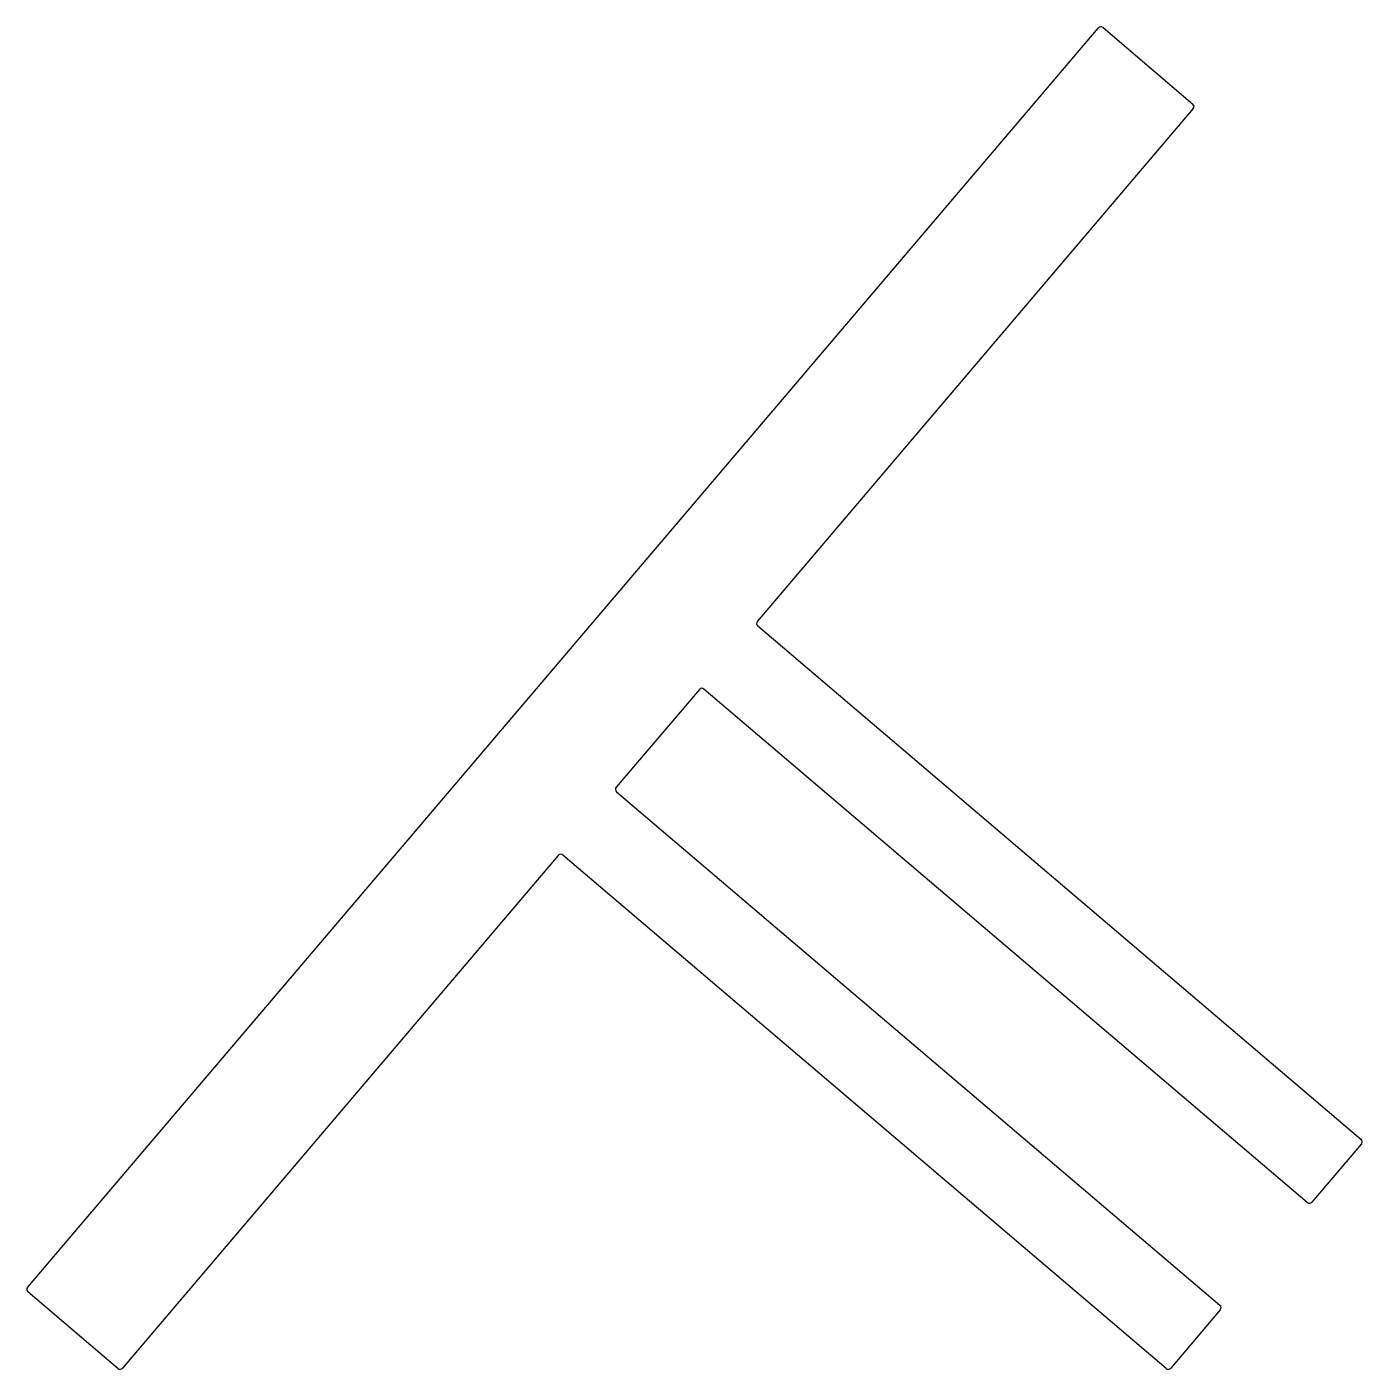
# Model space of a CAD drawing. Extents: x -44 to 58, y 2 to 105.
import ezdxf

# ---------------------------------------------------------------- set-up
doc = ezdxf.new("R2010")
doc.units = 0
doc.layers.get('0').update_dxf_attribs({"linetype": 'CONTINUOUS'})

msp = doc.modelspace()

# ---------------------------------------------------------------- linework, layer by layer
for p, q in [((-43.71, 8.11), (38.26, 104.47)), ((38.61, 104.5), (45.49, 98.65)), ((45.51, 98.3), (12.15, 59.08)), ((12.18, 58.72), (58.35, 19.45)), ((7.71, 53.86), (1.35, 46.38)), ((54.24, 14.61), (8.06, 53.89)), ((1.38, 46.03), (47.55, 6.75)), ((-3.09, 41.16), (-36.45, 1.94)), ((43.44, 1.91), (-2.74, 41.19)), ((58.38, 19.09), (54.59, 14.64)), ((-36.8, 1.91), (-43.68, 7.76)), ((47.58, 6.4), (43.79, 1.94))]:
    msp.add_line(p, q)
for centre, start, end in [((38.45, 104.31), 49.6139, 139.6139), ((45.32, 98.46), 319.6139, 49.6139), ((12.34, 58.91), 139.6139, 229.6139), ((7.9, 53.7), 49.6139, 139.6139), ((1.54, 46.22), 139.6139, 229.6139), ((-2.9, 41), 49.6139, 139.6139), ((58.19, 19.26), 319.6139, 49.6139), ((54.4, 14.8), 229.6139, 319.6139), ((-43.52, 7.95), 139.6139, 229.6139), ((47.39, 6.56), 319.6139, 49.6139), ((-36.64, 2.1), 229.6139, 319.6139), ((43.6, 2.1), 229.6139, 319.6139)]:
    msp.add_arc(centre, 0.25, start, end)

doc.saveas('drawing.dxf')
